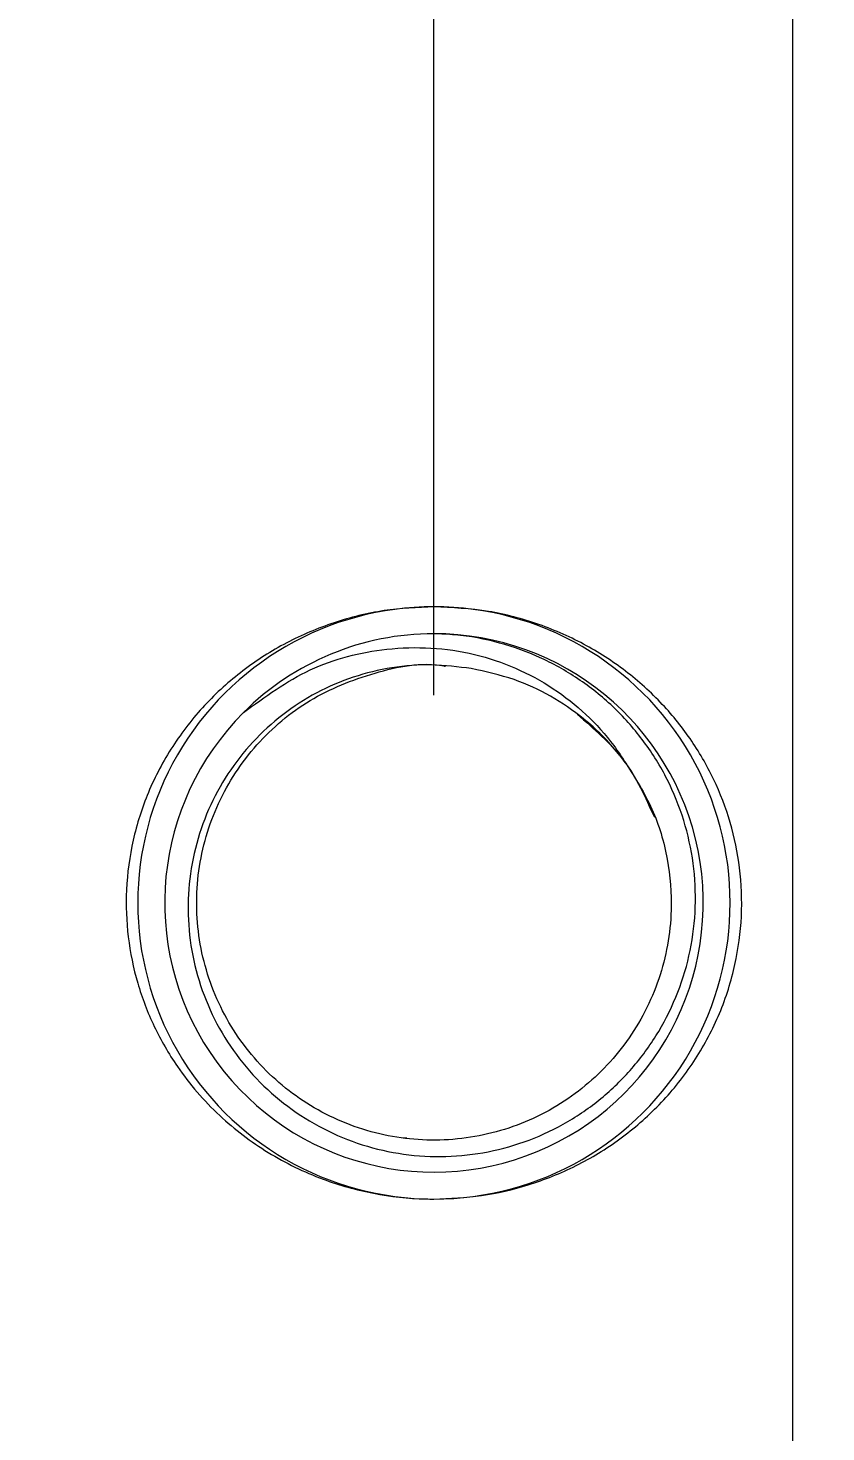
# Model space of a CAD drawing. Header units: inches. Extents: x 0.3 to 13.4, y 0.3 to 10.3.
# Drawn here: x 7.891 to 8.491, y 4.5 to 5.556 of the extents above; entities that cross this region are included whole.
import ezdxf

# ---------------------------------------------------------------- set-up
doc = ezdxf.new("R2010")
doc.units = ezdxf.units.IN
doc.header["$LTSCALE"] = 1.25
doc.header["$MEASUREMENT"] = 0
doc.linetypes.add('SLD-Solid', pattern=[0])
doc.styles.add('SLDTEXTSTYLE0', font='ARIAL.TTF', dxfattribs={"width": 0.948})
doc.dimstyles.new('SLDDIMSTYLE0', dxfattribs={"dimtxt": 0.15625, "dimasz": 0.15625, "dimexe": 0, "dimexo": 0.0625, "dimgap": 0.039062, "dimtad": 0, "dimtih": 1, "dimtoh": 1, "dimdec": 3, "dimrnd": 1e-09, "dimzin": 12, "dimdsep": 46, "dimlunit": 5, "dimtxsty": 'SLDTEXTSTYLE0', "dimsah": 1, "dimcen": 0.09, "dimadec": 0, "dimazin": 0, "dimtfac": 1, "dimtdec": 3, "dimtofl": 0, "dimtmove": 0, "dimatfit": 3, "dimfxl": 0, "dimfrac": 2, "dimtolj": 1, "dimtzin": 12, "dimarcsym": 0})
doc.dimstyles.new('SLDDIMSTYLE1', dxfattribs={"dimtxt": 0.15625, "dimasz": 0.15625, "dimexe": 0, "dimexo": 0.0625, "dimgap": 0.039062, "dimtad": 0, "dimtih": 1, "dimtoh": 1, "dimdec": 3, "dimrnd": 1e-09, "dimzin": 12, "dimdsep": 46, "dimlunit": 5, "dimtxsty": 'SLDTEXTSTYLE0', "dimsah": 1, "dimcen": 0.09, "dimadec": 0, "dimazin": 0, "dimtfac": 1, "dimtdec": 3, "dimtofl": 0, "dimtmove": 0, "dimatfit": 3, "dimfxl": 0, "dimfrac": 2, "dimtolj": 1, "dimtzin": 12, "dimarcsym": 0})

# ---------------------------------------------------------------- blocks, each defined once
blk = doc.blocks.new('*D6')
at = {"color": 7, "linetype": 'SLD-Solid', "lineweight": 0}
for p, q in [((3.5253, 5.2734), (3.5253, 7.1199)), ((9.3865, 5.4297), (9.3865, 7.1199)), ((3.5253, 7.0418), (5.5545, 7.0418)), ((9.3865, 7.0418), (7.3573, 7.0418))]:
    blk.add_line(p, q, dxfattribs=at)
for points in [[(3.5253, 7.0418), (3.6815, 7.0178), (3.6815, 7.0658)], [(9.3865, 7.0418), (9.2303, 7.0658), (9.2303, 7.0178)]]:
    blk.add_solid(points, dxfattribs=at)
at = {"color": 7, "linetype": 'SLD-Solid', "lineweight": 0, "attachment_point": 1, "style": 'SLDTEXTSTYLE0'}
for s, insert, char_height in [('14.51', (6.1494, 7.2432), 0.15625), ('"', (6.6864, 7.2432), 0.1562), ('Retracted Length', (5.6521, 7.0034), 0.15625)]:
    blk.add_mtext(s, dxfattribs=dict(at, insert=insert, char_height=char_height))
blk = doc.blocks.new('*D7')
at = {"color": 7, "linetype": 'SLD-Solid', "lineweight": 0}
for p, q in [((2.0003, 5.2734), (2.0003, 7.8509)), ((9.3865, 5.4297), (9.3865, 7.8509)), ((2.0003, 7.7728), (4.8037, 7.7728)), ((9.3865, 7.7728), (6.5832, 7.7728))]:
    blk.add_line(p, q, dxfattribs=at)
for points in [[(2.0003, 7.7728), (2.1565, 7.7488), (2.1565, 7.7968)], [(9.3865, 7.7728), (9.2303, 7.7968), (9.2303, 7.7488)]]:
    blk.add_solid(points, dxfattribs=at)
at = {"color": 7, "linetype": 'SLD-Solid', "lineweight": 0, "attachment_point": 1, "style": 'SLDTEXTSTYLE0'}
for s, insert, char_height in [('23.51', (5.3869, 7.9742), 0.15625), ('"', (5.9239, 7.9742), 0.1562), ('Extended Length', (4.9013, 7.7344), 0.15625)]:
    blk.add_mtext(s, dxfattribs=dict(at, insert=insert, char_height=char_height))
blk = doc.blocks.new('*D10')
at = {"color": 7, "linetype": 'SLD-Solid', "lineweight": 0}
for p, q in [((8.1965, 5.0547), (8.1965, 6.0066)), ((9.0065, 5.0547), (9.0065, 6.0066)), ((8.1965, 5.9285), (7.896, 5.9285)), ((9.0065, 5.9285), (9.307, 5.9285))]:
    blk.add_line(p, q, dxfattribs=at)
for points in [[(8.1965, 5.9285), (8.0403, 5.9525), (8.0403, 5.9044)], [(9.0065, 5.9285), (9.1628, 5.9044), (9.1628, 5.9525)]]:
    blk.add_solid(points, dxfattribs=at)
at = {"color": 7, "linetype": 'SLD-Solid', "lineweight": 0, "attachment_point": 1, "style": 'SLDTEXTSTYLE0'}
for s, insert, char_height in [('0.81', (8.3546, 6.01), 0.15625), ('"', (8.7723, 6.01), 0.1562)]:
    blk.add_mtext(s, dxfattribs=dict(at, insert=insert, char_height=char_height))
blk = doc.blocks.new('*D11')
at = {"color": 7, "linetype": 'SLD-Solid', "lineweight": 0}
for p, q in [((9.0065, 4.7422), (9.0065, 3.7162)), ((8.5065, 3.9622), (8.5065, 3.7162)), ((8.5065, 3.7944), (8.2535, 3.7944)), ((9.0065, 3.7944), (9.307, 3.7944))]:
    blk.add_line(p, q, dxfattribs=at)
for points in [[(8.5065, 3.7944), (8.3503, 3.8184), (8.3503, 3.7703)], [(9.0065, 3.7944), (9.1628, 3.7703), (9.1628, 3.8184)]]:
    blk.add_solid(points, dxfattribs=at)
at = {"color": 7, "linetype": 'SLD-Solid', "lineweight": 0, "attachment_point": 1, "style": 'SLDTEXTSTYLE0'}
for s, insert, char_height in [('0.5', (7.801, 3.8759), 0.15625), ('"', (8.0993, 3.8759), 0.1562)]:
    blk.add_mtext(s, dxfattribs=dict(at, insert=insert, char_height=char_height))

msp = doc.modelspace()

# ---------------------------------------------------------------- linework, layer by layer
at = {"color": 7, "linetype": 'SLD-Solid', "lineweight": 15}
for p, q in [((8.46653, 4.1184), (8.46653, 5.6784)), ((8.17622, 4.72137), (8.17349, 4.72145))]:
    msp.add_line(p, q, dxfattribs=at)
for radius, start, end in [(0.22275, 89.99998, 270.00002), (0.22275, 269.99998, 90.00002), (0.2025, 135, 89.99987), (0.2025, 90.0003, 134.99956)]:
    msp.add_arc((8.19653, 4.8984), radius, start, end, dxfattribs=at)
for points, knots in [([(8.19653, 5.12115), (8.18399, 5.12059), (8.15851, 5.11944), (8.12109, 5.10999), (8.08517, 5.09494), (8.05227, 5.07393), (8.02317, 5.04769), (7.99908, 5.01668), (7.98089, 4.98237), (7.9693, 4.9458), (7.96426, 4.90903), (7.96568, 4.87271), (7.97272, 4.83802), (7.98533, 4.80518), (8.00513, 4.77084), (8.03356, 4.73792), (8.07112, 4.70948), (8.11063, 4.69014), (8.15088, 4.67898), (8.17923, 4.67579), (8.19446, 4.67567), (8.19653, 4.67565)], [0, 0, 0, 0, 0.05272389, 0.10715443, 0.16141526, 0.21610218, 0.27070351, 0.32557085, 0.3805651, 0.43334389, 0.48624182, 0.53599473, 0.58568425, 0.63461992, 0.68342112, 0.75193427, 0.8161534, 0.88056061, 0.93586711, 0.99130057, 1, 1, 1, 1]), ([(8.19653, 4.67565), (8.20853, 4.67618), (8.23252, 4.67724), (8.26862, 4.68575), (8.30381, 4.69985), (8.33719, 4.72012), (8.36672, 4.74586), (8.39148, 4.77624), (8.41037, 4.81043), (8.42279, 4.84657), (8.42847, 4.88364), (8.42793, 4.91986), (8.42136, 4.95486), (8.4095, 4.98798), (8.39235, 5.0188), (8.37011, 5.04722), (8.34303, 5.07209), (8.31125, 5.0931), (8.27582, 5.1087), (8.23709, 5.11916), (8.21026, 5.12048), (8.19653, 5.12115)], [0, 0, 0, 0, 0.0504832, 0.1008779, 0.1552698, 0.2094971, 0.264433, 0.319382, 0.373627, 0.428035, 0.4793716, 0.5307476, 0.5797509, 0.6286372, 0.6781696, 0.7275994, 0.7799037, 0.8322779, 0.88719, 0.9422785, 1, 1, 1, 1]), ([(8.2246, 5.07462), (8.21469, 5.07591), (8.19485, 5.07848), (8.16481, 5.07604), (8.13563, 5.06896), (8.10783, 5.05709), (8.08231, 5.04059), (8.05972, 5.01999), (8.04092, 4.99585), (8.02621, 4.96883), (8.01627, 4.93957), (8.01125, 4.90893), (8.01154, 4.87789), (8.01688, 4.84718), (8.0274, 4.81769), (8.04269, 4.79016), (8.06249, 4.76565), (8.0861, 4.74463), (8.113, 4.72786), (8.14242, 4.71564), (8.17359, 4.7086), (8.2056, 4.70678), (8.23746, 4.71041), (8.26848, 4.7192), (8.29769, 4.73321), (8.3243, 4.75192), (8.34733, 4.7749), (8.3664, 4.80141), (8.38075, 4.83089), (8.39013, 4.8625), (8.39396, 4.89527), (8.39237, 4.92833), (8.3852, 4.96072), (8.37279, 4.99166), (8.35521, 5.02011), (8.33313, 5.04536), (8.30708, 5.06651), (8.2778, 5.08324), (8.24596, 5.09474), (8.2184, 5.1), (8.20182, 5.10068), (8.19653, 5.1009)], [0, 0, 0, 0, 0.0244218, 0.0488456, 0.0732586, 0.0976709, 0.1224804, 0.1472922, 0.1721595, 0.1970273, 0.2222418, 0.2474567, 0.2726605, 0.2978657, 0.3234109, 0.3489564, 0.3745692, 0.4001849, 0.4259874, 0.4517901, 0.4778106, 0.5038324, 0.5298967, 0.5559608, 0.5823858, 0.6088112, 0.6352259, 0.6616421, 0.6883836, 0.7151251, 0.7419489, 0.7687755, 0.7957747, 0.8227739, 0.8500048, 0.8772374, 0.9044992, 0.93176, 0.959396, 0.9870315, 1, 1, 1, 1]), ([(8.05334, 5.04159), (8.06947, 5.05341), (8.10174, 5.07706), (8.15221, 5.08981), (8.19427, 5.09104), (8.22707, 5.08629), (8.25815, 5.07581), (8.28648, 5.0605), (8.31138, 5.04069), (8.32929, 5.02109), (8.338, 5.00774), (8.34099, 5.00315)], [0, 0, 0, 0, 0.1808261, 0.3616062, 0.4624656, 0.5632768, 0.661542, 0.759792, 0.854993, 0.9501726, 1, 1, 1, 1]), ([(8.34099, 5.00315), (8.34802, 4.99202), (8.36209, 4.96975), (8.37319, 4.93175), (8.37668, 4.88818), (8.36799, 4.84019), (8.34366, 4.79291), (8.30656, 4.75463), (8.26001, 4.72881), (8.20792, 4.71772), (8.15481, 4.72222), (8.10544, 4.74192), (8.06385, 4.77523), (8.03371, 4.81916), (8.01774, 4.86992), (8.0172, 4.92321), (8.03212, 4.97432), (8.06135, 5.01874), (8.10231, 5.05329), (8.15105, 5.07255), (8.18733, 5.07993), (8.20478, 5.07653), (8.2052, 5.07645)], [0, 0, 0, 0, 0.0410491, 0.0821608, 0.1223899, 0.1771388, 0.2324228, 0.2864844, 0.3416836, 0.3966015, 0.4508213, 0.5061956, 0.5605298, 0.6153093, 0.6705803, 0.7246396, 0.7798548, 0.8347456, 0.8889862, 0.9443624, 0.9986698, 1, 1, 1, 1]), ([(8.34099, 5.00315), (8.33913, 5.00562), (8.32983, 5.01802), (8.31156, 5.03621), (8.28462, 5.05446), (8.25622, 5.06783), (8.2355, 5.07228), (8.2246, 5.07462)], [0, 0, 0, 0, 0.06618243, 0.33226366, 0.54706961, 0.76187176, 1, 1, 1, 1]), ([(8.30438, 5.04007), (8.31693, 5.02931), (8.34196, 5.00787), (8.35552, 4.97784), (8.36228, 4.96288)], [0, 0, 0, 0, 0.5017776, 1, 1, 1, 1])]:
    msp.add_open_spline(points, degree=3, knots=knots, dxfattribs=at)

# ---------------------------------------------------------------- dimensions: what is measured, and where the dimension line sits
at = {"color": 7, "linetype": 'SLD-Solid', "lineweight": 0}
for base, p1, p2, text, dimstyle, picture, middle in [((9.38653, 7.7728), (2.00028, 5.11715), (9.38653, 5.2734), '23.51"\\PExtended Length', 'SLDDIMSTYLE1', '*D7', (5.6934, 7.7728)), ((9.38653, 7.04179), (3.52528, 5.11715), (9.38653, 5.2734), '14.51"\\PRetracted Length', 'SLDDIMSTYLE1', '*D6', (6.4559, 7.04179)), ((9.00653, 5.92847), (8.19653, 4.8984), (9.00653, 4.8984), '<>"', 'SLDDIMSTYLE0', '*D10', (8.60153, 5.92847)), ((8.50653, 3.79435), (9.00653, 4.8984), (8.50653, 4.1184), '<>"', 'SLDDIMSTYLE0', '*D11', (7.98819, 3.79435))]:
    dim = msp.add_linear_dim(base=base, p1=p1, p2=p2, text=text, dimstyle=dimstyle, dxfattribs=at)
    dim.commit()
    dim.dimension.update_dxf_attribs({"geometry": picture, "text_midpoint": middle, "dimtype": 160})

doc.saveas('drawing.dxf')
